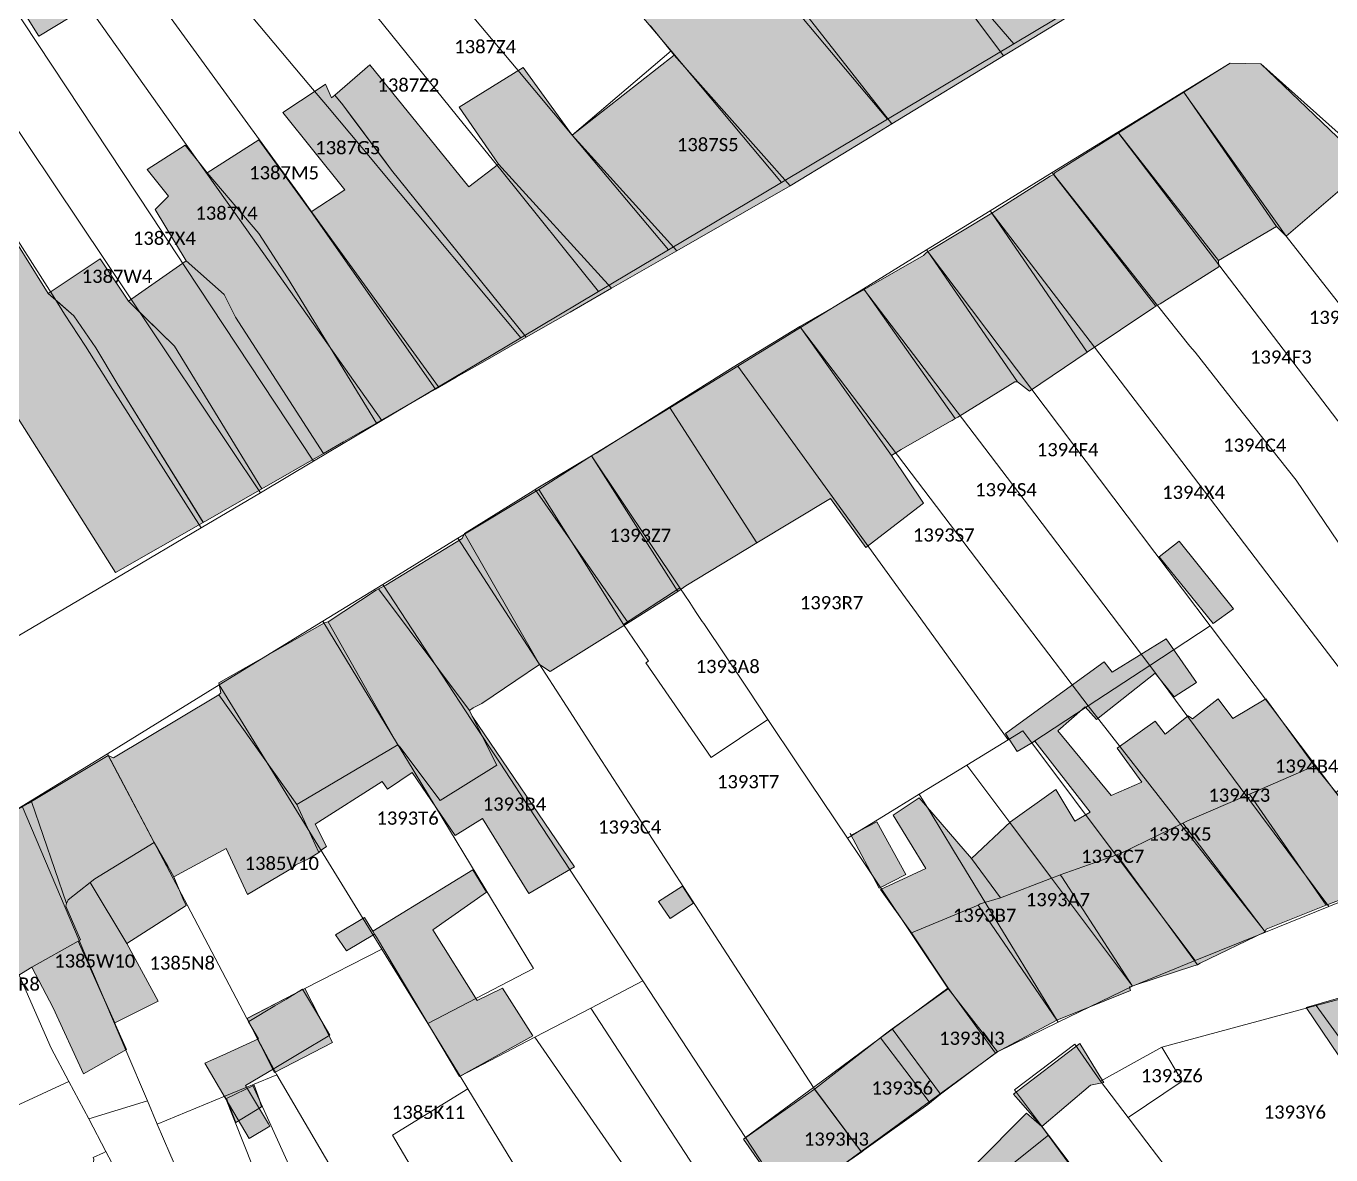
# Model space of a CAD drawing. Header units: metres. Extents: x 113120 to 240396, y 120329 to 242116.
# Drawn here: x 119753.7 to 119832.6, y 121769 to 121837.3 of the extents above; entities that cross this region are included whole.
import ezdxf

# ---------------------------------------------------------------- set-up
doc = ezdxf.new("R2010")
doc.units = ezdxf.units.M
doc.header["$LTSCALE"] = 3
for name, color, linetype, lineweight in [('Bpn_CaPa', 78, 'Continuous', 0), ('Bpn_ReBu', 4, 'Continuous', 0), ('Bpt_CaNu', 7, 'Continuous', 0), ('Hachure bâtiment', 11, 'Continuous', 0)]:
    doc.layers.add(name, color=color, linetype=linetype, lineweight=lineweight)
doc.styles.add('Legend', font='')
doc.styles.get('Legend').set_extended_font_data('Calibri')

msp = doc.modelspace()

# ---------------------------------------------------------------- hatches: boundary and pattern name
at = {"layer": 'Hachure bâtiment'}
h = msp.add_hatch(color=256, dxfattribs=at)
h.dxf.hatch_style = 1
h.paths.add_polyline_path([(119786.876, 121847.957), (119789.959, 121844.306), (119791.576, 121842.392), (119792.456, 121843.136), (119793.433, 121843.962), (119788.734, 121849.525)], flags=16)
h.paths.add_polyline_path([(119802.653, 121829.275), (119799.922, 121827.612), (119792.911, 121835.532), (119791.464, 121837.302), (119790.6, 121838.36), (119789.902, 121839.215), (119789.05, 121840.257), (119788.618, 121840.786), (119786.702, 121843.131), (119775.409, 121856.954), (119775.919, 121857.423), (119777.586, 121858.958), (119778.866, 121860.448), (119779.191, 121860.826), (119780.475, 121862.321), (119784.291, 121857.163), (119787.794, 121852.755), (119789.32, 121851.42), (119790.628, 121850.047), (119793.831, 121846.684), (119795.09, 121845.362), (119795.235, 121845.21), (119796.974, 121842.996), (119806.081, 121831.364), (119804.754, 121830.555)])
h = msp.add_hatch(color=256, dxfattribs=at)
h.dxf.hatch_style = 1
h.paths.add_polyline_path([(119803.536, 121847.935), (119812.835, 121835.478), (119806.081, 121831.364), (119796.974, 121842.996), (119795.235, 121845.21), (119794.805, 121845.662), (119789.32, 121851.42), (119788.157, 121852.437), (119787.794, 121852.755), (119787.85, 121852.799), (119794.584, 121857.971), (119796.133, 121857.443), (119796.341, 121857.574), (119797.735, 121858.448), (119799.262, 121856.378), (119805.174, 121848.361)])
h.paths.add_polyline_path([(119786.876, 121847.957), (119789.959, 121844.306), (119791.576, 121842.392), (119792.456, 121843.136), (119793.433, 121843.962), (119788.734, 121849.525)], flags=16)
h = msp.add_hatch(color=256, dxfattribs=at)
h.dxf.hatch_style = 1
h.paths.add_polyline_path([(119815.008, 121848.818), (119815.848, 121849.318), (119821.473, 121843.102), (119821.476, 121840.741), (119814.106, 121836.252), (119812.835, 121835.478), (119812.833, 121835.482), (119803.875, 121847.482), (119803.759, 121847.636), (119803.536, 121847.935), (119805.174, 121848.361), (119812.015, 121852.99)])
h = msp.add_hatch(color=256, dxfattribs=at)
h.dxf.hatch_style = 1
h.paths.add_polyline_path([(119756.392, 121841.695), (119758.219, 121838.968), (119754.452, 121836.673), (119752.607, 121839.612), (119754.446, 121840.721)])
h = msp.add_hatch(color=256, dxfattribs=at)
h.dxf.hatch_style = 1
h.paths.add_polyline_path([(119746.056, 121835.007), (119748.03, 121832.238), (119750.693, 121827.992), (119755.016, 121821.096), (119755.563, 121820.623), (119756.573, 121819.75), (119757.893, 121817.811), (119759.201, 121815.655), (119764.404, 121807.246), (119764.406, 121807.243), (119759.097, 121804.198), (119741.302, 121832.325)])
h = msp.add_hatch(color=256, dxfattribs=at)
h.dxf.hatch_style = 1
h.paths.add_polyline_path([(119799.922, 121827.612), (119793.071, 121823.683), (119786.719, 121830.672), (119792.911, 121835.532)])
h = msp.add_hatch(color=256, dxfattribs=at)
h.dxf.hatch_style = 1
h.paths.add_polyline_path([(119828.411, 121834.999), (119834.877, 121828.801), (119829.932, 121824.571), (119829.358, 121825.157), (119823.741, 121833.286), (119826.555, 121835.047)])
h = msp.add_hatch(color=256, dxfattribs=at)
h.dxf.hatch_style = 1
h.paths.add_polyline_path([(119774.491, 121834.928), (119780.466, 121827.55), (119782.278, 121828.932), (119789.106, 121821.409), (119786.602, 121819.973), (119783.942, 121818.447), (119778.079, 121825.73), (119775.792, 121828.571), (119773.299, 121831.914), (119772.846, 121832.52), (119772.359, 121833.103), (119774.488, 121834.932)])
h = msp.add_hatch(color=256, dxfattribs=at)
h.dxf.hatch_style = 1
h.paths.add_polyline_path([(119789.106, 121821.409), (119782.278, 121828.932), (119779.891, 121832.381), (119783.753, 121834.783), (119786.719, 121830.672), (119793.07, 121823.682)])
h = msp.add_hatch(color=256, dxfattribs=at)
h.dxf.hatch_style = 1
h.paths.add_polyline_path([(119779.715, 121816.023), (119778.451, 121815.298), (119770.941, 121826.034), (119772.976, 121827.374), (119769.227, 121832.06), (119771.347, 121833.46), (119771.806, 121833.763), (119772.172, 121832.943), (119772.359, 121833.103), (119772.846, 121832.52), (119775.464, 121829.011), (119775.792, 121828.571), (119783.942, 121818.447), (119781.321, 121816.944)])
h = msp.add_hatch(color=256, dxfattribs=at)
h.dxf.hatch_style = 1
h.paths.add_polyline_path([(119829.358, 121825.157), (119825.844, 121823.1), (119819.792, 121830.814), (119823.741, 121833.286)])
h = msp.add_hatch(color=256, dxfattribs=at)
h.dxf.hatch_style = 1
h.paths.add_polyline_path([(119778.451, 121815.298), (119778.059, 121815.073), (119774.882, 121813.251), (119769.508, 121822.04), (119767.762, 121824.718), (119764.636, 121828.409), (119767.759, 121830.392), (119770.941, 121826.034)])
h = msp.add_hatch(color=256, dxfattribs=at)
h.dxf.hatch_style = 1
h.paths.add_polyline_path([(119825.844, 121823.1), (119825.866, 121822.715), (119822.308, 121820.474), (119822.059, 121820.33), (119815.864, 121828.294), (119815.959, 121828.416), (119819.792, 121830.814)])
h = msp.add_hatch(color=256, dxfattribs=at)
h.dxf.hatch_style = 1
h.paths.add_polyline_path([(119771.685, 121811.418), (119766.348, 121819.655), (119765.662, 121821.036), (119763.369, 121823.071), (119761.501, 121826.172), (119762.078, 121826.761), (119762.136, 121826.821), (119762.3, 121826.988), (119760.997, 121828.599), (119763.299, 121830.077), (119764.21, 121828.94), (119764.636, 121828.409), (119767.762, 121824.718), (119769.508, 121822.04), (119774.882, 121813.251), (119773.877, 121812.674), (119772.894, 121812.111)])
h = msp.add_hatch(color=256, dxfattribs=at)
h.dxf.hatch_style = 1
h.paths.add_polyline_path([(119822.059, 121820.33), (119821.934, 121820.246), (119817.896, 121817.543), (119812.118, 121825.968), (119815.655, 121828.194), (119815.864, 121828.294)])
h = msp.add_hatch(color=256, dxfattribs=at)
h.dxf.hatch_style = 1
h.paths.add_polyline_path([(119817.896, 121817.543), (119814.4, 121815.179), (119813.672, 121815.756), (119808.25, 121823.629), (119808.379, 121823.707), (119812.118, 121825.968)])
h = msp.add_hatch(color=256, dxfattribs=at)
h.dxf.hatch_style = 1
h.paths.add_polyline_path([(119767.946, 121809.273), (119764.406, 121807.243), (119759.201, 121815.655), (119757.893, 121817.811), (119756.573, 121819.75), (119755.016, 121821.096), (119758.155, 121823.196), (119759.877, 121820.623), (119760.152, 121820.357), (119762.671, 121817.912)])
h = msp.add_hatch(color=256, dxfattribs=at)
h.dxf.hatch_style = 1
h.paths.add_polyline_path([(119813.672, 121815.756), (119813.518, 121815.747), (119810.06, 121813.608), (119809.914, 121813.52), (119804.395, 121821.333), (119807.985, 121823.393), (119808.103, 121823.526), (119808.25, 121823.629)])
h = msp.add_hatch(color=256, dxfattribs=at)
h.dxf.hatch_style = 1
h.paths.add_polyline_path([(119763.369, 121823.071), (119765.662, 121821.036), (119766.348, 121819.655), (119771.685, 121811.418), (119767.946, 121809.273), (119762.671, 121817.912), (119759.877, 121820.623)])
h = msp.add_hatch(color=256, dxfattribs=at)
h.dxf.hatch_style = 1
h.paths.add_polyline_path([(119809.914, 121813.52), (119809.717, 121813.406), (119809.566, 121813.32), (119806.646, 121811.643), (119806.048, 121811.299), (119800.505, 121819.1), (119804.395, 121821.333)])
h = msp.add_hatch(color=256, dxfattribs=at)
h.dxf.hatch_style = 1
h.paths.add_polyline_path([(119806.048, 121811.299), (119807.989, 121808.395), (119804.511, 121805.722), (119802.372, 121808.693), (119797.905, 121806.007), (119792.615, 121814.208), (119796.475, 121816.628), (119800.505, 121819.1)])
h = msp.add_hatch(color=256, dxfattribs=at)
h.dxf.hatch_style = 1
h.paths.add_polyline_path([(119797.905, 121806.007), (119793.598, 121803.397), (119793.12, 121803.053), (119787.898, 121811.266), (119788.197, 121811.438), (119792.615, 121814.208)])
h = msp.add_hatch(color=256, dxfattribs=at)
h.dxf.hatch_style = 1
h.paths.add_polyline_path([(119793.12, 121803.053), (119790.272, 121801.255), (119790.126, 121801.163), (119784.496, 121809.229), (119784.65, 121809.323), (119787.898, 121811.266)])
h = msp.add_hatch(color=256, dxfattribs=at)
h.dxf.hatch_style = 1
h.paths.add_polyline_path([(119790.126, 121801.163), (119789.953, 121801.055), (119785.397, 121798.212), (119784.755, 121798.639), (119780.209, 121806.575), (119784.368, 121809.15), (119784.496, 121809.229)])
h = msp.add_hatch(color=256, dxfattribs=at)
h.dxf.hatch_style = 1
h.paths.add_polyline_path([(119784.755, 121798.639), (119783.32, 121797.668), (119781.259, 121796.275), (119780.733, 121796.013), (119780.511, 121795.845), (119775.009, 121803.224), (119775.177, 121803.308), (119775.444, 121803.441), (119780.073, 121806.257), (119780.209, 121806.575)])
h = msp.add_hatch(color=256, dxfattribs=at)
h.dxf.hatch_style = 1
h.paths.add_polyline_path([(119826.753, 121802.001), (119825.52, 121801.118), (119822.261, 121805.151), (119823.47, 121806.101)])
h = msp.add_hatch(color=256, dxfattribs=at)
h.dxf.hatch_style = 1
h.paths.add_polyline_path([(119780.511, 121795.845), (119780.677, 121795.514), (119782.167, 121792.538), (119778.735, 121790.409), (119776.298, 121793.652), (119776.187, 121793.781), (119776.05, 121793.987), (119771.971, 121801.221), (119774.867, 121803.145), (119775.009, 121803.224)])
h = msp.add_hatch(color=256, dxfattribs=at)
h.dxf.hatch_style = 1
h.paths.add_polyline_path([(119776.05, 121793.987), (119776.187, 121793.781), (119770.272, 121790.293), (119770.066, 121790.17), (119765.348, 121796.809), (119765.465, 121796.918), (119765.353, 121797.53), (119771.748, 121801.152), (119771.971, 121801.221)])
h = msp.add_hatch(color=256, dxfattribs=at)
h.dxf.hatch_style = 1
h.paths.add_polyline_path([(119824.52, 121797.551), (119823.17, 121796.684), (119822.02, 121798.118), (119818.471, 121795.309), (119817.77, 121796.068), (119816.12, 121794.618), (119819.353, 121790.718), (119821.203, 121791.518), (119819.721, 121793.566), (119822.02, 121795.201), (119822.62, 121794.418), (119824.016, 121795.522), (119824.27, 121795.351), (119825.82, 121796.551), (119826.72, 121795.368), (119828.703, 121796.551), (119831.659, 121792.504), (119827.724, 121790.794), (119823.933, 121789.147), (119823.687, 121789.031), (119819.948, 121787.227), (119819.697, 121787.112), (119816.272, 121785.904), (119816.112, 121785.84), (119815.901, 121785.76), (119812.656, 121784.52), (119810.903, 121786.901), (119813.253, 121789.118), (119816.003, 121791.068), (119817.153, 121789.151), (119818.07, 121789.701), (119814.72, 121794.001), (119813.653, 121793.368), (119813.174, 121794.121), (119812.953, 121794.468), (119816.873, 121797.314), (119818.92, 121798.801), (119819.42, 121798.168), (119822.67, 121800.201)])
h = msp.add_hatch(color=256, dxfattribs=at)
h.dxf.hatch_style = 1
h.paths.add_polyline_path([(119770.066, 121790.17), (119771.405, 121787.251), (119770.802, 121786.903), (119769.997, 121786.508), (119769.852, 121786.345), (119767.087, 121784.718), (119765.782, 121787.509), (119762.624, 121785.777), (119762.253, 121786.425), (119761.423, 121787.873), (119758.652, 121793.126), (119758.969, 121792.99), (119765.142, 121796.687), (119765.348, 121796.809)])
h = msp.add_hatch(color=256, dxfattribs=at)
h.dxf.hatch_style = 1
h.paths.add_polyline_path([(119786.87, 121786.401), (119784.103, 121784.768), (119781.303, 121789.318), (119779.644, 121788.294), (119777.053, 121792.101), (119775.553, 121791.101), (119775.22, 121791.551), (119771.17, 121788.968), (119771.87, 121787.618), (119771.6, 121787.438), (119771.405, 121787.251), (119770.066, 121790.17), (119770.272, 121790.293), (119776.187, 121793.781), (119776.298, 121793.652), (119778.735, 121790.409), (119782.167, 121792.538), (119780.677, 121795.514)])
h = msp.add_hatch(color=256, dxfattribs=at)
h.dxf.hatch_style = 1
h.paths.add_polyline_path([(119761.423, 121787.873), (119757.841, 121785.658), (119757.565, 121785.436), (119756.229, 121784.397), (119756.117, 121784.164), (119754.006, 121790.345), (119758.652, 121793.126)])
h = msp.add_hatch(color=256, dxfattribs=at)
h.dxf.hatch_style = 1
h.paths.add_polyline_path([(119832.958, 121790.892), (119836.517, 121786.182), (119836.779, 121785.746), (119832.356, 121784.063), (119827.724, 121790.794), (119831.659, 121792.504)])
h = msp.add_hatch(color=256, dxfattribs=at)
h.dxf.hatch_style = 1
h.paths.add_polyline_path([(119832.356, 121784.063), (119828.731, 121782.619), (119828.663, 121782.46), (119823.687, 121789.031), (119823.933, 121789.147), (119827.724, 121790.794)])
h = msp.add_hatch(color=256, dxfattribs=at)
h.dxf.hatch_style = 1
h.paths.add_polyline_path([(119756.117, 121784.164), (119756.081, 121784.011), (119756.97, 121781.975), (119756.836, 121781.9), (119754.025, 121780.315), (119753.14, 121779.776), (119749.884, 121787.579), (119750.13, 121788.155), (119753.797, 121790.22), (119754.006, 121790.345)])
h = msp.add_hatch(color=256, dxfattribs=at)
h.dxf.hatch_style = 1
h.paths.add_polyline_path([(119810.903, 121786.901), (119812.656, 121784.52), (119811.429, 121784.146), (119811.291, 121784.061), (119807.271, 121782.396), (119805.385, 121785.015), (119808.128, 121786.298), (119806.159, 121789.51), (119807.73, 121790.577)])
h = msp.add_hatch(color=256, dxfattribs=at)
h.dxf.hatch_style = 1
h.paths.add_polyline_path([(119806.92, 121785.918), (119805.303, 121785.094), (119803.555, 121788.411), (119803.62, 121788.318), (119805.17, 121789.118)])
h = msp.add_hatch(color=256, dxfattribs=at)
h.dxf.hatch_style = 1
h.paths.add_polyline_path([(119828.663, 121782.46), (119824.742, 121780.55), (119824.568, 121780.465), (119819.697, 121787.112), (119819.948, 121787.227), (119823.687, 121789.031)])
h = msp.add_hatch(color=256, dxfattribs=at)
h.dxf.hatch_style = 1
h.paths.add_polyline_path([(119762.253, 121786.425), (119762.624, 121785.777), (119763.173, 121784.469), (119763.37, 121784.051), (119759.77, 121781.751), (119757.565, 121785.436), (119757.841, 121785.658), (119761.423, 121787.873)])
h = msp.add_hatch(color=256, dxfattribs=at)
h.dxf.hatch_style = 1
h.paths.add_polyline_path([(119824.568, 121780.465), (119824.356, 121780.395), (119820.776, 121779.22), (119820.633, 121779.173), (119816.357, 121785.777), (119816.272, 121785.904), (119819.697, 121787.112)])
h = msp.add_hatch(color=256, dxfattribs=at)
h.dxf.hatch_style = 1
h.paths.add_polyline_path([(119781.553, 121784.851), (119778.303, 121782.568), (119780.97, 121778.301), (119782.52, 121779.051), (119784.353, 121776.168), (119779.903, 121773.701), (119774.885, 121782.125), (119774.77, 121782.318), (119774.655, 121782.502), (119780.72, 121786.201)])
h = msp.add_hatch(color=256, dxfattribs=at)
h.dxf.hatch_style = 1
h.paths.add_polyline_path([(119757.565, 121785.436), (119759.77, 121781.751), (119761.671, 121778.264), (119759.041, 121776.945), (119756.836, 121781.9), (119756.97, 121781.975), (119756.081, 121784.011), (119756.117, 121784.164), (119756.229, 121784.397)])
h = msp.add_hatch(color=256, dxfattribs=at)
h.dxf.hatch_style = 1
h.paths.add_polyline_path([(119816.357, 121785.777), (119820.633, 121779.173), (119820.464, 121779.118), (119820.523, 121778.902), (119816.069, 121777.101), (119811.291, 121784.061), (119811.429, 121784.146), (119812.656, 121784.52), (119815.901, 121785.76), (119816.112, 121785.84), (119816.272, 121785.904)])
h = msp.add_hatch(color=256, dxfattribs=at)
h.dxf.hatch_style = 1
h.paths.add_polyline_path([(119794.07, 121784.201), (119792.653, 121783.268), (119791.953, 121784.301), (119793.403, 121785.218)])
h = msp.add_hatch(color=256, dxfattribs=at)
h.dxf.hatch_style = 1
h.paths.add_polyline_path([(119816.069, 121777.101), (119812.65, 121775.286), (119812.498, 121775.206), (119812.352, 121775.12), (119809.509, 121779.026), (119809.343, 121779.268), (119807.271, 121782.396), (119811.291, 121784.061)])
h = msp.add_hatch(color=256, dxfattribs=at)
h.dxf.hatch_style = 1
h.paths.add_polyline_path([(119774.655, 121782.502), (119774.77, 121782.318), (119773.07, 121781.301), (119772.411, 121782.285), (119774.17, 121783.318)])
h = msp.add_hatch(color=256, dxfattribs=at)
h.dxf.hatch_style = 1
h.paths.add_polyline_path([(119759.761, 121775.327), (119757.153, 121773.868), (119755.32, 121777.851), (119754.025, 121780.315), (119756.836, 121781.9)])
h = msp.add_hatch(color=256, dxfattribs=at)
h.dxf.hatch_style = 1
h.paths.add_polyline_path([(119765.728, 121772.408), (119764.488, 121774.503), (119765.799, 121775.099), (119767.75, 121775.986), (119767.134, 121777.013), (119767.161, 121777.029), (119768.736, 121777.974), (119769.43, 121778.39), (119769.617, 121778.502), (119770.409, 121778.977), (119771.249, 121777.576), (119771.52, 121777.124), (119772.068, 121776.21), (119770.316, 121775.159), (119768.793, 121774.246), (119768.724, 121774.205), (119766.967, 121773.151), (119768.354, 121770.837), (119768.435, 121770.699), (119767.183, 121769.949)])
h = msp.add_hatch(color=256, dxfattribs=at)
h.dxf.hatch_style = 1
h.paths.add_polyline_path([(119772.22, 121775.751), (119768.72, 121773.951), (119767.053, 121777.218), (119770.553, 121779.018)])
h = msp.add_hatch(color=256, dxfattribs=at)
h.dxf.hatch_style = 1
h.paths.add_polyline_path([(119812.352, 121775.12), (119812.214, 121775.002), (119809.029, 121772.635), (119806.089, 121776.588), (119809.509, 121779.026)])
h = msp.add_hatch(color=256, dxfattribs=at)
h.dxf.hatch_style = 1
h.paths.add_polyline_path([(119847.075, 121757.809), (119837.643, 121769.505), (119833.59, 121774.258), (119831.157, 121777.885), (119836.876, 121779.522), (119851.268, 121760.913), (119851.272, 121760.907)])
h.paths.add_polyline_path([(119831.72, 121764.168), (119829.87, 121762.801), (119827.562, 121765.843), (119829.62, 121767.184)], flags=16)
h = msp.add_hatch(color=256, dxfattribs=at)
h.dxf.hatch_style = 1
h.paths.add_polyline_path([(119809.029, 121772.635), (119808.248, 121772.015), (119804.389, 121769.243), (119804.231, 121769.129), (119801.398, 121772.938), (119805.688, 121776.276), (119806.089, 121776.588)])
h = msp.add_hatch(color=256, dxfattribs=at)
h.dxf.hatch_style = 1
h.paths.add_polyline_path([(119813.73, 121772.299), (119813.444, 121772.629), (119817.458, 121775.701), (119818.692, 121773.689), (119818.903, 121773.346), (119818.098, 121773.183), (119815.145, 121770.67)])
h = msp.add_hatch(color=256, dxfattribs=at)
h.dxf.hatch_style = 1
h.paths.add_polyline_path([(119767.796, 121772.283), (119767.92, 121771.868), (119766.37, 121770.918), (119765.803, 121772.367), (119767.486, 121773.185)], flags=17)
h = msp.add_hatch(color=256, dxfattribs=at)
h.dxf.hatch_style = 1
h.paths.add_polyline_path([(119804.231, 121769.129), (119804.048, 121768.997), (119799.754, 121766.029), (119799.744, 121766.022), (119799.678, 121766.192), (119797.091, 121769.908), (119801.398, 121772.938)])
h = msp.add_hatch(color=256, dxfattribs=at)
h.dxf.hatch_style = 1
h.paths.add_polyline_path([(119815.145, 121770.67), (119818.828, 121765.649), (119815.058, 121762.959), (119811.711, 121767.117), (119811.122, 121768.348), (119814.227, 121771.487)])

# ---------------------------------------------------------------- linework, layer by layer
at = {"layer": 'Bpn_CaPa'}
for points in [[(119795.935, 121856.542), (119803.778, 121863.141), (119812.356, 121853.042), (119821.353, 121842.467), (119820.97, 121840.7), (119813.457, 121836.212), (119803.681, 121847.554), (119795.935, 121856.542)], [(119799.403, 121827.817), (119792.721, 121835.775), (119788.846, 121840.388), (119784.81, 121845.195), (119776.483, 121855.11), (119774.881, 121857.017), (119780.553, 121861.767), (119784.572, 121856.975), (119788.01, 121852.875), (119790.533, 121849.866), (119795.686, 121843.721), (119797.234, 121841.875), (119805.812, 121831.645), (119799.403, 121827.817)], [(119795.935, 121856.542), (119803.681, 121847.554), (119813.457, 121836.212), (119805.812, 121831.645), (119797.234, 121841.875), (119795.686, 121843.721), (119790.533, 121849.866), (119788.01, 121852.875), (119794.951, 121857.684), (119795.935, 121856.542)], [(119792.721, 121835.775), (119786.732, 121830.679), (119783.335, 121834.729), (119771.385, 121848.976), (119770.133, 121850.469), (119776.483, 121855.11), (119784.81, 121845.195), (119788.846, 121840.388), (119792.721, 121835.775)], [(119792.555, 121823.737), (119788.332, 121821.22), (119782.482, 121828.478), (119779.798, 121831.808), (119767.435, 121847.121), (119766.629, 121848.146), (119770.133, 121850.469), (119771.385, 121848.976), (119783.335, 121834.729), (119786.732, 121830.679), (119792.555, 121823.737)], [(119761.556, 121844.782), (119766.629, 121848.146), (119767.435, 121847.121), (119779.798, 121831.808), (119782.482, 121828.478), (119788.332, 121821.22), (119783.628, 121818.417), (119775.287, 121828.381), (119774.617, 121829.18), (119771.911, 121832.413), (119770.797, 121833.744), (119765.712, 121839.818), (119761.556, 121844.782)], [(119761.556, 121844.782), (119765.712, 121839.818), (119770.797, 121833.744), (119771.911, 121832.413), (119774.617, 121829.18), (119775.287, 121828.381), (119783.628, 121818.417), (119778.645, 121815.448), (119771.012, 121825.966), (119770.278, 121826.978), (119762.63, 121837.524), (119758.727, 121842.906), (119761.556, 121844.782)], [(119775.214, 121813.401), (119767.029, 121824.946), (119762.18, 121831.787), (119755.713, 121840.908), (119758.727, 121842.906), (119762.63, 121837.524), (119770.278, 121826.978), (119771.012, 121825.966), (119778.645, 121815.448), (119775.214, 121813.401)], [(119775.214, 121813.401), (119771.082, 121810.941), (119763.331, 121822.677), (119761.275, 121825.788), (119752.636, 121838.867), (119754.306, 121839.974), (119755.713, 121840.908), (119762.18, 121831.787), (119767.029, 121824.946), (119775.214, 121813.401)], [(119771.082, 121810.941), (119767.87, 121809.027), (119762.355, 121817.266), (119759.971, 121820.827), (119749.21, 121836.902), (119750.522, 121837.655), (119752.636, 121838.867), (119761.275, 121825.788), (119763.331, 121822.677), (119771.082, 121810.941)], [(119767.87, 121809.027), (119764.276, 121806.906), (119758.926, 121815.285), (119757.269, 121817.914), (119756.01, 121819.835), (119755.414, 121820.787), (119746.219, 121835.187), (119749.21, 121836.902), (119759.971, 121820.827), (119762.355, 121817.266), (119767.87, 121809.027)], [(119792.555, 121823.737), (119786.732, 121830.679), (119792.721, 121835.775), (119799.403, 121827.817), (119792.555, 121823.737)], [(119729.895, 121825.825), (119733.799, 121828.063), (119734.618, 121828.533), (119741.45, 121832.451), (119746.219, 121835.187), (119755.414, 121820.787), (119756.01, 121819.835), (119757.269, 121817.914), (119758.926, 121815.285), (119764.276, 121806.906), (119759.584, 121804.135), (119751.686, 121799.48), (119745.751, 121806.655), (119744.931, 121807.647), (119729.895, 121825.825)], [(119849.92, 121815.8), (119843.439, 121808.684), (119842.879, 121808.069), (119840.147, 121811.551), (119836.327, 121816.419), (119829.932, 121824.57), (119823.727, 121833.306), (119826.555, 121835.046), (119828.411, 121834.998), (119838.512, 121825.982), (119841.621, 121823.208), (119849.92, 121815.8)], [(119819.754, 121830.862), (119823.727, 121833.306), (119829.932, 121824.57), (119836.327, 121816.419), (119840.147, 121811.551), (119842.879, 121808.069), (119839.736, 121804.619), (119832.74, 121813.807), (119825.928, 121822.753), (119819.754, 121830.862)], [(119819.754, 121830.862), (119825.928, 121822.753), (119832.74, 121813.807), (119839.736, 121804.619), (119836.47, 121801.033), (119830.553, 121809.8), (119826.984, 121814.294), (119824.433, 121817.542), (119824.11, 121817.913), (119822.156, 121820.374), (119815.773, 121828.412), (119819.754, 121830.862)], [(119839.561, 121797.334), (119840.236, 121796.527), (119837.083, 121794.086), (119836.699, 121793.788), (119829.091, 121803.753), (119823.294, 121811.345), (119820.53, 121814.964), (119818.335, 121817.839), (119812.024, 121826.105), (119815.773, 121828.412), (119822.156, 121820.374), (119824.11, 121817.913), (119824.433, 121817.542), (119826.984, 121814.294), (119830.553, 121809.8), (119836.47, 121801.033), (119839.561, 121797.334)], [(119812.024, 121826.105), (119818.335, 121817.839), (119820.53, 121814.964), (119823.294, 121811.345), (119829.091, 121803.753), (119836.699, 121793.788), (119832.955, 121790.889), (119831.718, 121792.529), (119825.342, 121800.981), (119820.319, 121807.639), (119814.554, 121815.282), (119808.175, 121823.737), (119812.024, 121826.105)], [(119821.686, 121798.582), (119814.72, 121807.75), (119804.357, 121821.387), (119808.175, 121823.737), (119814.554, 121815.282), (119820.319, 121807.639), (119825.342, 121800.981), (119821.686, 121798.582)], [(119817.95, 121796.131), (119811.199, 121805.019), (119808.397, 121808.707), (119800.546, 121819.042), (119804.357, 121821.387), (119814.72, 121807.75), (119821.686, 121798.582), (119817.95, 121796.131)], [(119817.95, 121796.131), (119814.544, 121793.896), (119813.997, 121794.625), (119813.119, 121794.085), (119807.564, 121801.763), (119806.904, 121802.675), (119796.751, 121816.707), (119800.546, 121819.042), (119808.397, 121808.707), (119811.199, 121805.019), (119817.95, 121796.131)], [(119810.624, 121792.555), (119807.738, 121790.784), (119805.579, 121789.46), (119803.394, 121788.119), (119800.332, 121792.692), (119798.574, 121795.319), (119797.353, 121797.142), (119794.694, 121801.114), (119794.605, 121801.247), (119794.282, 121801.729), (119794.049, 121802.078), (119793.843, 121802.386), (119793.241, 121803.285), (119787.901, 121811.262), (119796.751, 121816.707), (119806.904, 121802.675), (119807.564, 121801.763), (119813.119, 121794.085), (119810.624, 121792.555)], [(119787.901, 121811.262), (119793.241, 121803.285), (119789.83, 121801.062), (119784.707, 121809.237), (119787.901, 121811.262)], [(119779.808, 121806.282), (119784.707, 121809.237), (119789.83, 121801.062), (119791.341, 121798.836), (119791.184, 121798.734), (119795.147, 121793.001), (119798.574, 121795.319), (119800.332, 121792.692), (119803.394, 121788.119), (119804.089, 121787.08), (119805.39, 121785.137), (119809.47, 121779.042), (119805.399, 121776.037), (119801.329, 121773.031), (119790.404, 121789.911), (119788.29, 121793.177), (119786.387, 121796.116), (119785.137, 121798.049), (119779.808, 121806.282)], [(119779.808, 121806.282), (119785.137, 121798.049), (119786.387, 121796.116), (119788.29, 121793.177), (119790.404, 121789.911), (119801.329, 121773.031), (119797.224, 121770.001), (119791, 121779.489), (119784.447, 121789.479), (119782.362, 121792.658), (119780.658, 121795.254), (119775.26, 121803.484), (119779.808, 121806.282)], [(119777.991, 121776.905), (119784.395, 121780.245), (119776.758, 121792.821), (119776.151, 121793.82), (119771.636, 121801.254), (119775.26, 121803.484), (119780.658, 121795.254), (119782.362, 121792.658), (119784.447, 121789.479), (119791, 121779.489), (119787.849, 121777.845), (119784.472, 121776.084), (119779.949, 121773.726), (119777.991, 121776.905)], [(119789.83, 121801.062), (119793.241, 121803.285), (119793.843, 121802.386), (119794.049, 121802.078), (119794.282, 121801.729), (119794.605, 121801.247), (119794.694, 121801.114), (119797.353, 121797.142), (119798.574, 121795.319), (119795.147, 121793.001), (119791.184, 121798.734), (119791.341, 121798.836), (119789.83, 121801.062)], [(119777.991, 121776.905), (119775.214, 121781.414), (119769.888, 121790.062), (119765.369, 121797.398), (119771.636, 121801.254), (119776.151, 121793.82), (119776.758, 121792.821), (119784.395, 121780.245), (119777.991, 121776.905)], [(119821.686, 121798.582), (119825.342, 121800.981), (119831.718, 121792.529), (119832.955, 121790.889), (119836.839, 121785.741), (119832.516, 121783.989), (119827.568, 121790.656), (119821.686, 121798.582)], [(119817.95, 121796.131), (119821.686, 121798.582), (119827.568, 121790.656), (119832.516, 121783.989), (119828.682, 121782.435), (119823.632, 121788.88), (119817.95, 121796.131)], [(119758.597, 121793.231), (119765.369, 121797.398), (119769.888, 121790.062), (119775.214, 121781.414), (119770.553, 121779.017), (119767.046, 121777.213), (119763.424, 121784.085), (119762.583, 121785.678), (119758.597, 121793.231)], [(119814.544, 121793.896), (119817.95, 121796.131), (119823.632, 121788.88), (119828.682, 121782.435), (119824.435, 121780.713), (119819.654, 121787.085), (119814.544, 121793.896)], [(119810.624, 121792.555), (119813.119, 121794.085), (119813.997, 121794.625), (119814.544, 121793.896), (119819.654, 121787.085), (119824.435, 121780.713), (119820.633, 121779.172), (119815.744, 121785.709), (119813.22, 121789.083), (119810.624, 121792.555)], [(119767.379, 121773.193), (119765.706, 121772.505), (119761.614, 121770.82), (119761.02, 121772.217), (119759.711, 121775.299), (119756.893, 121781.931), (119753.44, 121790.058), (119758.597, 121793.231), (119762.583, 121785.678), (119763.424, 121784.085), (119767.046, 121777.213), (119768.853, 121773.8), (119767.379, 121773.193)], [(119810.624, 121792.555), (119813.22, 121789.083), (119815.744, 121785.709), (119820.633, 121779.172), (119816.147, 121776.986), (119811.764, 121784.178), (119809.807, 121787.389), (119808.388, 121789.717), (119807.738, 121790.784), (119810.624, 121792.555)], [(119816.147, 121776.986), (119812.47, 121775.194), (119809.47, 121779.042), (119805.39, 121785.137), (119804.089, 121787.08), (119803.394, 121788.119), (119805.579, 121789.46), (119807.738, 121790.784), (119808.388, 121789.717), (119809.807, 121787.389), (119811.764, 121784.178), (119816.147, 121776.986)], [(119757.468, 121771.13), (119756.27, 121773.396), (119755.203, 121775.415), (119753.678, 121778.87), (119753.242, 121779.873), (119749.744, 121787.784), (119753.44, 121790.058), (119756.893, 121781.931), (119759.711, 121775.299), (119761.02, 121772.217), (119757.468, 121771.13)], [(119756.27, 121773.396), (119751.139, 121771.037), (119745.081, 121784.914), (119749.744, 121787.784), (119753.242, 121779.873), (119753.678, 121778.87), (119755.203, 121775.415), (119756.27, 121773.396)], [(119780.408, 121772.961), (119775.858, 121770.149), (119780.853, 121761.65), (119784.579, 121757.583), (119784.525, 121757.215), (119782.689, 121747.67), (119776.477, 121748.892), (119777.929, 121758.099), (119772.486, 121767.601), (119768.853, 121773.8), (119767.046, 121777.213), (119770.553, 121779.017), (119775.214, 121781.414), (119777.991, 121776.905), (119779.949, 121773.726), (119780.408, 121772.961)], [(119799.868, 121765.971), (119803.433, 121760.511), (119807.703, 121754.017), (119809.025, 121752.01), (119810.052, 121751.808), (119808.462, 121742.599), (119803.12, 121743.65), (119804.928, 121751.646), (119800.222, 121758.866), (119798.373, 121761.702), (119787.849, 121777.845), (119791, 121779.489), (119797.224, 121770.001), (119799.868, 121765.971)], [(119808.342, 121772.173), (119805.399, 121776.037), (119809.47, 121779.042), (119812.47, 121775.194), (119808.342, 121772.173)], [(119846.548, 121757.573), (119838.338, 121768.909), (119835.278, 121773.134), (119831.758, 121777.993), (119836.653, 121779.317), (119839.195, 121775.934), (119842.329, 121771.762), (119850.738, 121760.568), (119846.548, 121757.573)], [(119784.472, 121776.084), (119787.849, 121777.845), (119798.373, 121761.702), (119800.222, 121758.866), (119804.928, 121751.646), (119803.12, 121743.65), (119798.442, 121744.57), (119800.11, 121753.45), (119795.683, 121759.858), (119784.472, 121776.084)], [(119820.383, 121771.211), (119823.653, 121773.417), (119822.42, 121775.467), (119831.758, 121777.993), (119835.278, 121773.134), (119838.338, 121768.909), (119834.952, 121766.488), (119831.86, 121764.278), (119829.62, 121767.183), (119825.597, 121764.358), (119821.51, 121769.73), (119820.383, 121771.211)], [(119780.408, 121772.961), (119779.949, 121773.726), (119784.472, 121776.084), (119795.683, 121759.858), (119800.11, 121753.45), (119798.442, 121744.57), (119793.414, 121745.56), (119794.958, 121753.587), (119792.619, 121756.379), (119789.748, 121759.857), (119789.67, 121759.95), (119789.198, 121760.523), (119785.924, 121764.488), (119784.612, 121766.045), (119780.408, 121772.961)], [(119808.342, 121772.173), (119804.214, 121769.152), (119801.329, 121773.031), (119805.399, 121776.037), (119808.342, 121772.173)], [(119832.527, 121747.55), (119830.726, 121749.949), (119827.401, 121754.381), (119826.902, 121755.045), (119825.6, 121756.78), (119823.447, 121759.65), (119819.918, 121764.353), (119818.898, 121765.711), (119817.915, 121767.021), (119815.564, 121770.154), (119813.503, 121772.9), (119817.153, 121775.65), (119818.703, 121773.417), (119820.383, 121771.211), (119821.51, 121769.73), (119825.597, 121764.358), (119827.663, 121761.644), (119828.449, 121760.611), (119836.323, 121750.264), (119832.527, 121747.55)], [(119820.383, 121771.211), (119818.703, 121773.417), (119822.42, 121775.467), (119823.653, 121773.417), (119820.383, 121771.211)], [(119758.511, 121769.155), (119758.367, 121769.089), (119757.74, 121768.802), (119757.786, 121768.699), (119757.712, 121768.138), (119757.626, 121768.144), (119757.411, 121766.675), (119758.568, 121766.458), (119757.697, 121763.064), (119757.645, 121762.861), (119755.504, 121753.019), (119751.537, 121753.8), (119753.356, 121763.705), (119754.092, 121763.561), (119754.188, 121764.051), (119752.851, 121767.116), (119751.383, 121770.478), (119751.139, 121771.037), (119756.27, 121773.396), (119757.468, 121771.13), (119758.511, 121769.155)], [(119767.379, 121773.193), (119768.853, 121773.8), (119772.486, 121767.601), (119777.929, 121758.099), (119776.477, 121748.892), (119772.833, 121749.609), (119774.194, 121758.45), (119770.7, 121765.905), (119767.379, 121773.193)], [(119769.592, 121750.247), (119771.192, 121758.743), (119768.674, 121765.06), (119768.014, 121766.714), (119765.706, 121772.505), (119767.379, 121773.193), (119770.7, 121765.905), (119774.194, 121758.45), (119772.833, 121749.609), (119769.592, 121750.247)], [(119780.408, 121772.961), (119784.612, 121766.045), (119785.924, 121764.488), (119789.198, 121760.523), (119789.67, 121759.95), (119789.748, 121759.857), (119792.619, 121756.379), (119794.958, 121753.587), (119793.414, 121745.56), (119789.715, 121746.287), (119782.689, 121747.67), (119784.525, 121757.215), (119784.579, 121757.583), (119780.853, 121761.65), (119775.858, 121770.149), (119780.408, 121772.961)], [(119799.868, 121765.971), (119797.224, 121770.001), (119801.329, 121773.031), (119804.214, 121769.152), (119799.868, 121765.971)], [(119759.724, 121752.189), (119761.482, 121762.106), (119760.942, 121762.213), (119760.965, 121762.331), (119761.29, 121763.979), (119760.298, 121765.773), (119758.511, 121769.155), (119757.468, 121771.13), (119761.02, 121772.217), (119761.614, 121770.82), (119762.37, 121769.04), (119766.336, 121759.939), (119764.574, 121751.235), (119759.724, 121752.189)], [(119769.592, 121750.247), (119764.574, 121751.235), (119766.336, 121759.939), (119762.37, 121769.04), (119761.614, 121770.82), (119765.706, 121772.505), (119768.014, 121766.714), (119768.674, 121765.06), (119771.192, 121758.743), (119769.592, 121750.247)], [(119815.294, 121762.935), (119812.245, 121767.515), (119815.564, 121770.154), (119817.915, 121767.021), (119818.898, 121765.711), (119815.294, 121762.935)], [(119760.965, 121762.331), (119757.697, 121763.064), (119758.568, 121766.458), (119757.411, 121766.675), (119757.626, 121768.144), (119757.712, 121768.138), (119757.786, 121768.699), (119757.74, 121768.802), (119758.367, 121769.089), (119758.511, 121769.155), (119760.298, 121765.773), (119761.29, 121763.979), (119760.965, 121762.331)]]:
    msp.add_lwpolyline(points, close=True, dxfattribs=at)
at = {"layer": 'Bpn_ReBu'}
for points in [[(119803.536, 121847.935), (119812.835, 121835.478), (119806.081, 121831.364), (119796.974, 121842.996), (119795.235, 121845.21), (119794.805, 121845.662), (119789.32, 121851.42), (119788.157, 121852.437), (119787.794, 121852.755), (119787.85, 121852.799), (119794.584, 121857.971), (119796.133, 121857.443), (119796.341, 121857.574), (119797.735, 121858.448), (119799.262, 121856.378), (119805.174, 121848.361), (119803.536, 121847.935)], [(119815.008, 121848.818), (119815.848, 121849.318), (119821.473, 121843.102), (119821.476, 121840.741), (119814.106, 121836.252), (119812.835, 121835.478), (119812.833, 121835.482), (119803.875, 121847.482), (119803.759, 121847.636), (119803.536, 121847.935), (119805.174, 121848.361), (119812.015, 121852.99), (119815.008, 121848.818)], [(119756.392, 121841.695), (119758.219, 121838.968), (119754.452, 121836.673), (119752.607, 121839.612), (119754.446, 121840.721), (119756.392, 121841.695)], [(119746.056, 121835.007), (119748.03, 121832.238), (119750.693, 121827.992), (119755.016, 121821.096), (119755.563, 121820.623), (119756.573, 121819.75), (119757.893, 121817.811), (119759.201, 121815.655), (119764.404, 121807.246), (119764.406, 121807.243), (119759.097, 121804.198), (119741.302, 121832.325), (119746.056, 121835.007)], [(119799.922, 121827.612), (119793.071, 121823.683), (119786.719, 121830.672), (119792.911, 121835.532), (119799.922, 121827.612)], [(119828.411, 121834.999), (119834.877, 121828.801), (119829.932, 121824.571), (119829.358, 121825.157), (119823.741, 121833.286), (119826.555, 121835.047), (119828.411, 121834.999)], [(119774.491, 121834.928), (119780.466, 121827.55), (119782.278, 121828.932), (119789.106, 121821.409), (119786.602, 121819.973), (119783.942, 121818.447), (119778.079, 121825.73), (119775.792, 121828.571), (119773.299, 121831.914), (119772.846, 121832.52), (119772.359, 121833.103), (119774.488, 121834.932), (119774.491, 121834.928)], [(119789.106, 121821.409), (119782.278, 121828.932), (119779.891, 121832.381), (119783.753, 121834.783), (119786.719, 121830.672), (119793.07, 121823.682), (119789.106, 121821.409)], [(119779.715, 121816.023), (119778.451, 121815.298), (119770.941, 121826.034), (119772.976, 121827.374), (119769.227, 121832.06), (119771.347, 121833.46), (119771.806, 121833.763), (119772.172, 121832.943), (119772.359, 121833.103), (119772.846, 121832.52), (119775.464, 121829.011), (119775.792, 121828.571), (119783.942, 121818.447), (119781.321, 121816.944), (119779.715, 121816.023)], [(119829.358, 121825.157), (119825.844, 121823.1), (119819.792, 121830.814), (119823.741, 121833.286), (119829.358, 121825.157)], [(119778.451, 121815.298), (119778.059, 121815.073), (119774.882, 121813.251), (119769.508, 121822.04), (119767.762, 121824.718), (119764.636, 121828.409), (119767.759, 121830.392), (119770.941, 121826.034), (119778.451, 121815.298)], [(119825.844, 121823.1), (119825.866, 121822.715), (119822.308, 121820.474), (119822.059, 121820.33), (119815.864, 121828.294), (119815.959, 121828.416), (119819.792, 121830.814), (119825.844, 121823.1)], [(119771.685, 121811.418), (119766.348, 121819.655), (119765.662, 121821.036), (119763.369, 121823.071), (119761.501, 121826.172), (119762.078, 121826.761), (119762.136, 121826.821), (119762.3, 121826.988), (119760.997, 121828.599), (119763.299, 121830.077), (119764.21, 121828.94), (119764.636, 121828.409), (119767.762, 121824.718), (119769.508, 121822.04), (119774.882, 121813.251), (119773.877, 121812.674), (119772.894, 121812.111), (119771.685, 121811.418)], [(119822.059, 121820.33), (119821.934, 121820.246), (119817.896, 121817.543), (119812.118, 121825.968), (119815.655, 121828.194), (119815.864, 121828.294), (119822.059, 121820.33)], [(119817.896, 121817.543), (119814.4, 121815.179), (119813.672, 121815.756), (119808.25, 121823.629), (119808.379, 121823.707), (119812.118, 121825.968), (119817.896, 121817.543)], [(119767.946, 121809.273), (119764.406, 121807.243), (119759.201, 121815.655), (119757.893, 121817.811), (119756.573, 121819.75), (119755.016, 121821.096), (119758.155, 121823.196), (119759.877, 121820.623), (119760.152, 121820.357), (119762.671, 121817.912), (119767.946, 121809.273)], [(119813.672, 121815.756), (119813.518, 121815.747), (119810.06, 121813.608), (119809.914, 121813.52), (119804.395, 121821.333), (119807.985, 121823.393), (119808.103, 121823.526), (119808.25, 121823.629), (119813.672, 121815.756)], [(119763.369, 121823.071), (119765.662, 121821.036), (119766.348, 121819.655), (119771.685, 121811.418), (119767.946, 121809.273), (119762.671, 121817.912), (119759.877, 121820.623), (119763.369, 121823.071)], [(119809.914, 121813.52), (119809.717, 121813.406), (119809.566, 121813.32), (119806.646, 121811.643), (119806.048, 121811.299), (119800.505, 121819.1), (119804.395, 121821.333), (119809.914, 121813.52)], [(119806.048, 121811.299), (119807.989, 121808.395), (119804.511, 121805.722), (119802.372, 121808.693), (119797.905, 121806.007), (119792.615, 121814.208), (119796.475, 121816.628), (119800.505, 121819.1), (119806.048, 121811.299)], [(119797.905, 121806.007), (119793.598, 121803.397), (119793.12, 121803.053), (119787.898, 121811.266), (119788.197, 121811.438), (119792.615, 121814.208), (119797.905, 121806.007)], [(119793.12, 121803.053), (119790.272, 121801.255), (119790.126, 121801.163), (119784.496, 121809.229), (119784.65, 121809.323), (119787.898, 121811.266), (119793.12, 121803.053)], [(119790.126, 121801.163), (119789.953, 121801.055), (119785.397, 121798.212), (119784.755, 121798.639), (119780.209, 121806.575), (119784.368, 121809.15), (119784.496, 121809.229), (119790.126, 121801.163)], [(119784.755, 121798.639), (119783.32, 121797.668), (119781.259, 121796.275), (119780.733, 121796.013), (119780.511, 121795.845), (119775.009, 121803.224), (119775.177, 121803.308), (119775.444, 121803.441), (119780.073, 121806.257), (119780.209, 121806.575), (119784.755, 121798.639)], [(119826.753, 121802.001), (119825.52, 121801.118), (119822.261, 121805.151), (119823.47, 121806.101), (119826.753, 121802.001)], [(119780.511, 121795.845), (119780.677, 121795.514), (119782.167, 121792.538), (119778.735, 121790.409), (119776.298, 121793.652), (119776.187, 121793.781), (119776.05, 121793.987), (119771.971, 121801.221), (119774.867, 121803.145), (119775.009, 121803.224), (119780.511, 121795.845)], [(119776.05, 121793.987), (119776.187, 121793.781), (119770.272, 121790.293), (119770.066, 121790.17), (119765.348, 121796.809), (119765.465, 121796.918), (119765.353, 121797.53), (119771.748, 121801.152), (119771.971, 121801.221), (119776.05, 121793.987)], [(119824.52, 121797.551), (119823.17, 121796.684), (119822.02, 121798.118), (119818.471, 121795.309), (119817.77, 121796.068), (119816.12, 121794.618), (119819.353, 121790.718), (119821.203, 121791.518), (119819.721, 121793.566), (119822.02, 121795.201), (119822.62, 121794.418), (119824.016, 121795.522), (119824.27, 121795.351), (119825.82, 121796.551), (119826.72, 121795.368), (119828.703, 121796.551), (119831.659, 121792.504), (119827.724, 121790.794), (119823.933, 121789.147), (119823.687, 121789.031), (119819.948, 121787.227), (119819.697, 121787.112), (119816.272, 121785.904), (119816.112, 121785.84), (119815.901, 121785.76), (119812.656, 121784.52), (119810.903, 121786.901), (119813.253, 121789.118), (119816.003, 121791.068), (119817.153, 121789.151), (119818.07, 121789.701), (119814.72, 121794.001), (119813.653, 121793.368), (119813.174, 121794.121), (119812.953, 121794.468), (119816.873, 121797.314), (119818.92, 121798.801), (119819.42, 121798.168), (119822.67, 121800.201), (119824.52, 121797.551)], [(119770.066, 121790.17), (119771.405, 121787.251), (119770.802, 121786.903), (119769.997, 121786.508), (119769.852, 121786.345), (119767.087, 121784.718), (119765.782, 121787.509), (119762.624, 121785.777), (119762.253, 121786.425), (119761.423, 121787.873), (119758.652, 121793.126), (119758.969, 121792.99), (119765.142, 121796.687), (119765.348, 121796.809), (119770.066, 121790.17)], [(119786.87, 121786.401), (119784.103, 121784.768), (119781.303, 121789.318), (119779.644, 121788.294), (119777.053, 121792.101), (119775.553, 121791.101), (119775.22, 121791.551), (119771.17, 121788.968), (119771.87, 121787.618), (119771.6, 121787.438), (119771.405, 121787.251), (119770.066, 121790.17), (119770.272, 121790.293), (119776.187, 121793.781), (119776.298, 121793.652), (119778.735, 121790.409), (119782.167, 121792.538), (119780.677, 121795.514), (119786.87, 121786.401)], [(119761.423, 121787.873), (119757.841, 121785.658), (119757.565, 121785.436), (119756.229, 121784.397), (119756.117, 121784.164), (119754.006, 121790.345), (119758.652, 121793.126), (119761.423, 121787.873)], [(119832.958, 121790.892), (119836.517, 121786.182), (119836.779, 121785.746), (119832.356, 121784.063), (119827.724, 121790.794), (119831.659, 121792.504), (119832.958, 121790.892)], [(119832.356, 121784.063), (119828.731, 121782.619), (119828.663, 121782.46), (119823.687, 121789.031), (119823.933, 121789.147), (119827.724, 121790.794), (119832.356, 121784.063)], [(119756.117, 121784.164), (119756.081, 121784.011), (119756.97, 121781.975), (119756.836, 121781.9), (119754.025, 121780.315), (119753.14, 121779.776), (119749.884, 121787.579), (119750.13, 121788.155), (119753.797, 121790.22), (119754.006, 121790.345), (119756.117, 121784.164)], [(119810.903, 121786.901), (119812.656, 121784.52), (119811.429, 121784.146), (119811.291, 121784.061), (119807.271, 121782.396), (119805.385, 121785.015), (119808.128, 121786.298), (119806.159, 121789.51), (119807.73, 121790.577), (119810.903, 121786.901)], [(119806.92, 121785.918), (119805.303, 121785.094), (119803.555, 121788.411), (119803.62, 121788.318), (119805.17, 121789.118), (119806.92, 121785.918)], [(119828.663, 121782.46), (119824.742, 121780.55), (119824.568, 121780.465), (119819.697, 121787.112), (119819.948, 121787.227), (119823.687, 121789.031), (119828.663, 121782.46)], [(119762.253, 121786.425), (119762.624, 121785.777), (119763.173, 121784.469), (119763.37, 121784.051), (119759.77, 121781.751), (119757.565, 121785.436), (119757.841, 121785.658), (119761.423, 121787.873), (119762.253, 121786.425)], [(119824.568, 121780.465), (119824.356, 121780.395), (119820.776, 121779.22), (119820.633, 121779.173), (119816.357, 121785.777), (119816.272, 121785.904), (119819.697, 121787.112), (119824.568, 121780.465)], [(119781.553, 121784.851), (119778.303, 121782.568), (119780.97, 121778.301), (119782.52, 121779.051), (119784.353, 121776.168), (119779.903, 121773.701), (119774.885, 121782.125), (119774.77, 121782.318), (119774.655, 121782.502), (119780.72, 121786.201), (119781.553, 121784.851)], [(119757.565, 121785.436), (119759.77, 121781.751), (119761.671, 121778.264), (119759.041, 121776.945), (119756.836, 121781.9), (119756.97, 121781.975), (119756.081, 121784.011), (119756.117, 121784.164), (119756.229, 121784.397), (119757.565, 121785.436)], [(119816.357, 121785.777), (119820.633, 121779.173), (119820.464, 121779.118), (119820.523, 121778.902), (119816.069, 121777.101), (119811.291, 121784.061), (119811.429, 121784.146), (119812.656, 121784.52), (119815.901, 121785.76), (119816.112, 121785.84), (119816.272, 121785.904), (119816.357, 121785.777)], [(119794.07, 121784.201), (119792.653, 121783.268), (119791.953, 121784.301), (119793.403, 121785.218), (119794.07, 121784.201)], [(119816.069, 121777.101), (119812.65, 121775.286), (119812.498, 121775.206), (119812.352, 121775.12), (119809.509, 121779.026), (119809.343, 121779.268), (119807.271, 121782.396), (119811.291, 121784.061), (119816.069, 121777.101)], [(119774.655, 121782.502), (119774.77, 121782.318), (119773.07, 121781.301), (119772.411, 121782.285), (119774.17, 121783.318), (119774.655, 121782.502)], [(119759.761, 121775.327), (119757.153, 121773.868), (119755.32, 121777.851), (119754.025, 121780.315), (119756.836, 121781.9), (119759.761, 121775.327)], [(119765.728, 121772.408), (119764.488, 121774.503), (119765.799, 121775.099), (119767.75, 121775.986), (119767.134, 121777.013), (119767.161, 121777.029), (119768.736, 121777.974), (119769.43, 121778.39), (119769.617, 121778.502), (119770.409, 121778.977), (119771.249, 121777.576), (119771.52, 121777.124), (119772.068, 121776.21), (119770.316, 121775.159), (119768.793, 121774.246), (119768.724, 121774.205), (119766.967, 121773.151), (119768.354, 121770.837), (119768.435, 121770.699), (119767.183, 121769.949), (119765.728, 121772.408)], [(119772.22, 121775.751), (119768.72, 121773.951), (119767.053, 121777.218), (119770.553, 121779.018), (119772.22, 121775.751)], [(119812.352, 121775.12), (119812.214, 121775.002), (119809.029, 121772.635), (119806.089, 121776.588), (119809.509, 121779.026), (119812.352, 121775.12)], [(119847.075, 121757.809), (119837.643, 121769.505), (119833.59, 121774.258), (119831.157, 121777.885), (119836.876, 121779.522), (119851.268, 121760.913), (119851.272, 121760.907), (119847.075, 121757.809)], [(119809.029, 121772.635), (119808.248, 121772.015), (119804.389, 121769.243), (119804.231, 121769.129), (119801.398, 121772.938), (119805.688, 121776.276), (119806.089, 121776.588), (119809.029, 121772.635)], [(119813.73, 121772.299), (119813.444, 121772.629), (119817.458, 121775.701), (119818.692, 121773.689), (119818.903, 121773.346), (119818.098, 121773.183), (119815.145, 121770.67), (119813.73, 121772.299)], [(119767.796, 121772.283), (119767.92, 121771.868), (119766.37, 121770.918), (119765.803, 121772.367), (119767.486, 121773.185), (119767.796, 121772.283)], [(119804.231, 121769.129), (119804.048, 121768.997), (119799.754, 121766.029), (119799.744, 121766.022), (119799.678, 121766.192), (119797.091, 121769.908), (119801.398, 121772.938), (119804.231, 121769.129)], [(119815.145, 121770.67), (119818.828, 121765.649), (119815.058, 121762.959), (119811.711, 121767.117), (119811.122, 121768.348), (119814.227, 121771.487), (119815.145, 121770.67)]]:
    msp.add_lwpolyline(points, close=True, dxfattribs=at)
msp.add_lwpolyline([(119796.974, 121842.996), (119806.081, 121831.364), (119804.754, 121830.555), (119802.653, 121829.275), (119802.653, 121829.275), (119799.922, 121827.612), (119792.911, 121835.532), (119791.464, 121837.302)], dxfattribs=at)

# ---------------------------------------------------------------- texts
at = {"layer": 'Bpt_CaNu', "char_height": 0.8, "attachment_point": 7, "style": 'Legend'}
for s, insert in [('1387Z4', (119779.592, 121835.627)), ('1387Z2', (119774.944, 121833.305)), ('1387G5', (119771.178, 121829.514)), ('1387S5', (119793.068, 121829.701)), ('1387M5', (119767.179, 121827.993)), ('1387Y4', (119763.925, 121825.551)), ('1387X4', (119760.146, 121824.032)), ('1387W4', (119757.045, 121821.727)), ('1394E3', (119831.317, 121819.241)), ('1394F3', (119827.754, 121816.84)), ('1394C4', (119826.13, 121811.506)), ('1394F4', (119814.849, 121811.235)), ('1394S4', (119811.116, 121808.81)), ('1394X4', (119822.437, 121808.649)), ('1393Z7', (119788.974, 121806.043)), ('1393S7', (119807.351, 121806.071)), ('1393R7', (119800.509, 121801.97)), ('1393A8', (119794.202, 121798.109)), ('1394B4', (119829.263, 121792.078)), ('1393T7', (119795.494, 121791.134)), ('1394Z3', (119825.233, 121790.32)), ('1393B4', (119781.318, 121789.78)), ('1393T6', (119774.882, 121788.931)), ('1393C4', (119788.294, 121788.392)), ('1393K5', (119821.613, 121787.965)), ('1385V10', (119766.905, 121786.192)), ('1393C7', (119817.529, 121786.62)), ('1393A7', (119814.185, 121783.999)), ('1393B7', (119809.771, 121783.053)), ('1385W10', (119755.382, 121780.282)), ('1385N8', (119761.147, 121780.16)), ('1385R8', (119750.676, 121778.887)), ('1393N3', (119808.937, 121775.607)), ('1393Z6', (119821.15, 121773.339)), ('1393S6', (119804.837, 121772.594)), ('1385K11', (119775.813, 121771.117)), ('1393Y6', (119828.582, 121771.136)), ('1393H3', (119800.753, 121769.501))]:
    msp.add_mtext(s, dxfattribs=dict(at, insert=insert))

doc.saveas('drawing.dxf')
